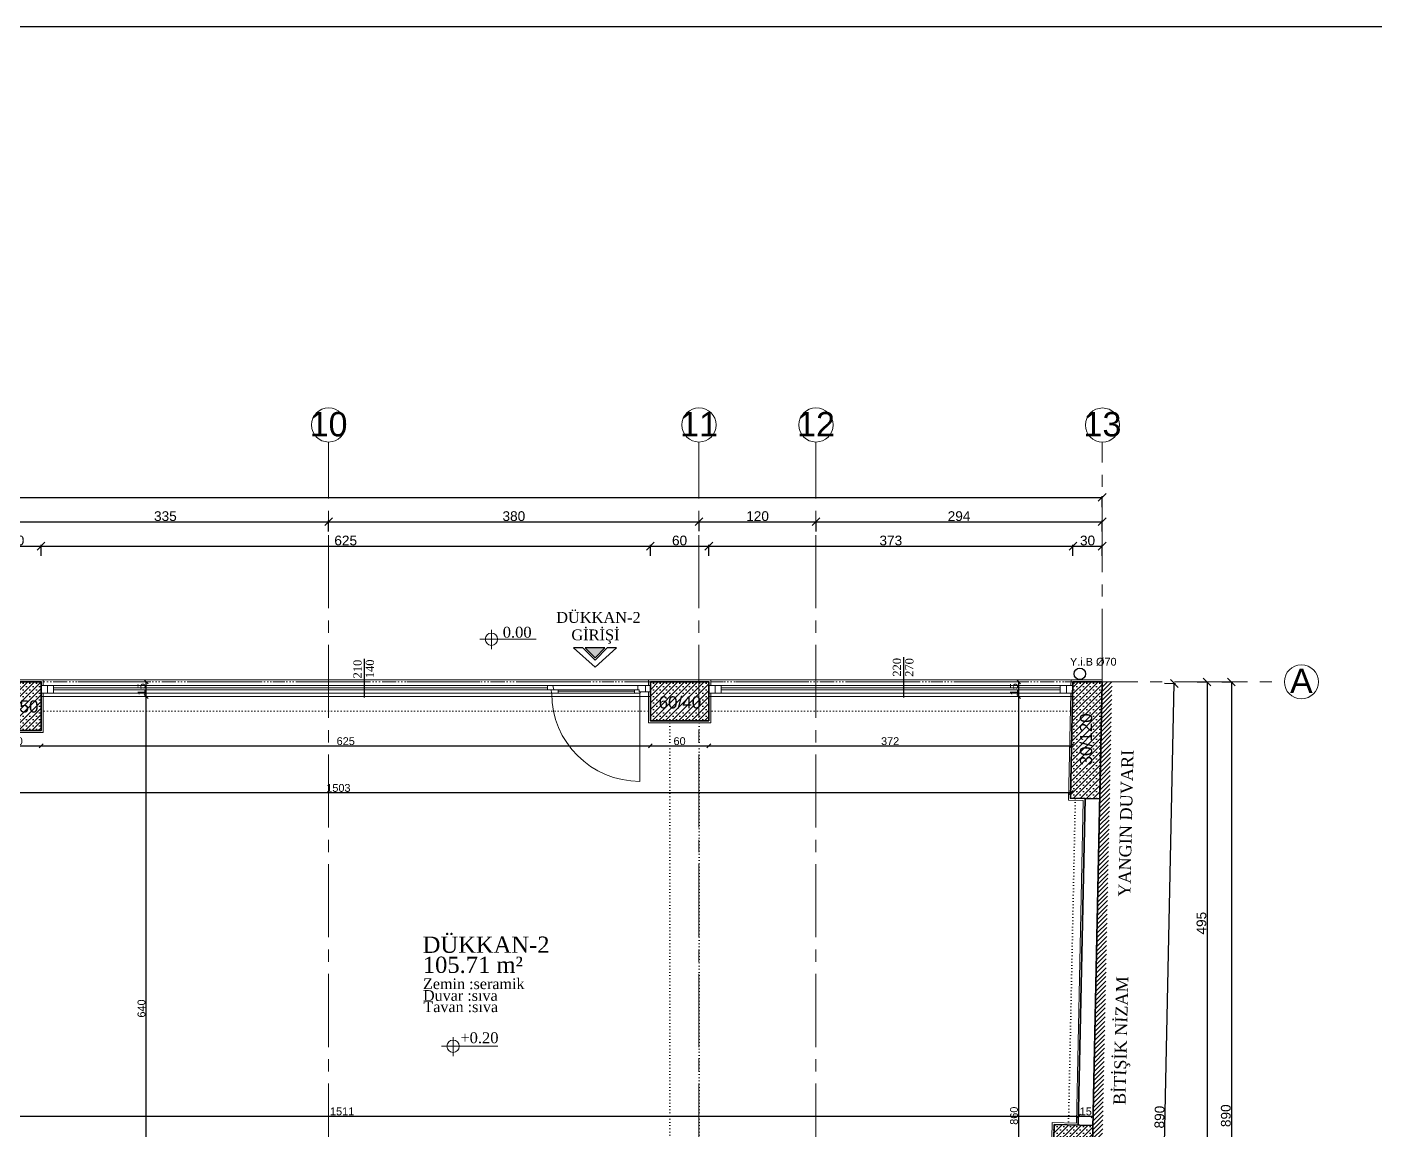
# Model space of a CAD drawing. Header units: centimetres. Extents: x 14449 to 53524, y -19051 to -10746.
# Drawn here: x 27632 to 29015, y -11878 to -10746 of the extents above; entities that cross this region are included whole.
import ezdxf

# ---------------------------------------------------------------- set-up
doc = ezdxf.new("R2010")
doc.units = ezdxf.units.CM
doc.linetypes.add('CENTER2', pattern=[112.5, 75, -12.5, 12.5, -12.5])
doc.linetypes.add('DOT2', pattern=[3.175, 0, -3.175])
doc.layers.add('Kapi_Pencere', color=7, linetype='Continuous')
doc.layers.add('MGOR1', color=3, linetype='Continuous')
for name, color, linetype, lineweight in [('P-AKS', 255, 'Continuous', 5), ('P-KİRİŞ', 130, 'DOT2', 5), ('P-KOLON', 255, 'Continuous', 35), ('P-TARAMA', 252, 'Continuous', 5), ('P-ÖLÇÜ DIŞ', 245, 'Continuous', 9), ('P-ÖLÇÜ İÇ', 243, 'Continuous', 0), ('rtm-cam', 141, 'Continuous', 9), ('rtm-duv tugla', 22, 'Continuous', 35), ('rtm-merdiven yazı', 7, 'Continuous', 20), ('rtm-mhl-yazı-malzeme', 7, 'Continuous', 13), ('rtm-pen-ahsap', 35, 'Continuous', 13), ('rtm-sıva', 252, 'Continuous', 15), ('YG KULLANMA SOĞUK SUYU', 140, 'Continuous', 30), ('YG SOĞUK SU ÇAP', 140, 'Continuous', 25)]:
    doc.layers.add(name, color=color, linetype=linetype, lineweight=lineweight)
doc.styles.add('arial_1_18', font='arial.ttf', dxfattribs={"height": 0.2})
doc.styles.get("Standard").update_dxf_attribs({"font": 'arial.ttf'})
doc.styles.add('ölçü', font='times.ttf', dxfattribs={"height": 10})
doc.dimstyles.new('DIŞ ÖLÇÜ', dxfattribs={"dimtxt": 10, "dimasz": 8, "dimexe": 1.25, "dimexo": 0.625, "dimtad": 1, "dimdec": 0, "dimtxsty": 'Standard', "dimblk": 'OBLIQUE', "dimcen": 2.5, "dimse1": 1, "dimse2": 1, "dimclrd": 256, "dimclrt": 256, "dimadec": 0, "dimazin": 0, "dimtfac": 1, "dimtdec": 0, "dimtmove": 0, "dimatfit": 3, "dimldrblk": 'OBLIQUE', "dimfxl": 1, "dimarcsym": 0})
doc.dimstyles.new('İÇ ÖLÇÜ', dxfattribs={"dimtxt": 8, "dimasz": 4, "dimexe": 1.25, "dimexo": 0.625, "dimtad": 1, "dimdec": 0, "dimtxsty": 'Standard', "dimblk": 'OBLIQUE', "dimcen": 2.5, "dimse1": 1, "dimse2": 1, "dimclrd": 256, "dimclrt": 256, "dimadec": 0, "dimazin": 0, "dimtfac": 1, "dimtdec": 0, "dimtmove": 1, "dimatfit": 3, "dimldrblk": 'OBLIQUE', "dimfxl": 1, "dimarcsym": 0})

# ---------------------------------------------------------------- blocks, each defined once
blk = doc.blocks.new('IKUTGK')
at = {"layer": 'P-KİRİŞ'}
for points in [[(36713.4, -7196.1), (37338.4, -7196.1)], [(37398.4, -7196.1), (37771.9, -7196.1)], [(36713.4, -7226.1), (37338.4, -7226.1)], [(37398.4, -7226.1), (37771.3, -7226.1)], [(37358.4, -7661.1), (37358.4, -7236.1)], [(37388.4, -7661.1), (37388.4, -7236.1)], [(37767.4, -7650.6), (37774.4, -7315.6)], [(37792.4, -7651.1), (37799.4, -7316.1)]]:
    blk.add_lwpolyline(points, dxfattribs=at)
blk = doc.blocks.new('YTHTHTY')
at = {"layer": 'P-TARAMA', "lineweight": -3}
h = blk.add_hatch(dxfattribs=at)
h.set_pattern_fill('SACNCR', color=256, scale=2, style=0)
h.paths.add_polyline_path([(32561.7, -8996.9), (32511.7, -8996.9), (32511.7, -9046.9), (32561.7, -9046.9)])
h = blk.add_hatch(dxfattribs=at)
h.set_pattern_fill('SACNCR', color=256, scale=2, style=0)
h.paths.add_polyline_path([(33186.7, -8996.9), (33186.7, -9036.9), (33246.7, -9036.9), (33246.7, -8996.9)])
h = blk.add_hatch(dxfattribs=at)
h.set_pattern_fill('SACNCR', color=256, scale=2, style=0)
h.paths.add_polyline_path([(33650.2, -8996.9), (33620.2, -8996.9), (33617.7, -9116.3), (33647.7, -9116.9)])
h = blk.add_hatch(dxfattribs=at)
h.set_pattern_fill('SACNCR', color=256, scale=2, style=0)
h.paths.add_polyline_path([(33599.5, -9511.1), (33639.5, -9511.9), (33640.7, -9452), (33600.8, -9451.1)])
at = {"layer": 'P-KOLON', "linetype": 'Continuous'}
for points in [[(32511.7, -8996.9), (32561.7, -8996.9), (32561.7, -9046.9), (32511.7, -9046.9)], [(33186.7, -8996.9), (33246.7, -8996.9), (33246.7, -9036.9), (33186.7, -9036.9)]]:
    blk.add_lwpolyline(points, close=True, dxfattribs=at)
for points in [[(33620.2, -8996.9), (33650.2, -8996.9), (33647.7, -9116.9), (33617.7, -9116.3), (33620.2, -8996.9)], [(33600.8, -9451.1), (33640.7, -9452), (33639.5, -9511.9), (33599.5, -9511.1), (33600.8, -9451.1)]]:
    blk.add_lwpolyline(points, dxfattribs=at)
at = {"layer": 'P-KOLON', "linetype": 'Continuous', "style": 'arial_1_18'}
for s, p in [('50/50', (32515.3, -9028.4)), ('60/40', (33195.2, -9024.2))]:
    blk.add_text(s, height=12.5, dxfattribs=at).set_placement(p)
blk.add_text('30/120', height=12.5, rotation=90, dxfattribs=at).set_placement((33639.9, -9082.6))
blk = doc.blocks.new('YTUJ7U')
at = {"layer": 'P-AKS', "linetype": 'CENTER2'}
blk.add_line((29135.6, -8800.5), (29135.6, -8554.6), dxfattribs=at)
for points in [[(28342.1, -9962.6), (28342.1, -8554.5)], [(28722.1, -9962.6), (28722.1, -8554.5)], [(28842.1, -9962.6), (28842.1, -8554.5)], [(25834.9, -8800.5), (29322.6, -8800.5)]]:
    blk.add_lwpolyline(points, dxfattribs=at)
at = {"layer": 'P-AKS', "linetype": 'Continuous'}
for centre in [(28342.1, -8537), (28722.1, -8537), (28842.1, -8537), (29136, -8537.1), (29340.1, -8800.5)]:
    blk.add_circle(centre, 17.5, dxfattribs=at)
at = {"layer": 'P-AKS', "linetype": 'Continuous', "style": 'arial_1_18'}
for s, p in [('10', (28322.7, -8548.7)), ('11', (28702.7, -8548.7)), ('12', (28822.7, -8548.7)), ('13', (29116.6, -8548.7)), ('A', (29328.4, -8812.1))]:
    blk.add_text(s, height=25, dxfattribs=at).set_placement(p)
blk = doc.blocks.new('_Oblique')
at = {"color": 0, "linetype": 'ByBlock', "lineweight": -2}
blk.add_line((-0.5, -0.5), (0.5, 0.5), dxfattribs=at)
blk = doc.blocks.new('*D3996')
at = {"layer": 'Defpoints', "color": 0, "transparency": 16777216}
for p in [(27646.1, -11278.8), (27596.1, -11292.3), (27646.1, -11291.1)]:
    blk.add_point(p, dxfattribs=at)
at = {"layer": 'P-ÖLÇÜ DIŞ', "color": 0, "lineweight": -2, "transparency": 16777216}
for p, q in [((27596.1, -11288.8), (27596.1, -11277.5)), ((27646.1, -11288.8), (27646.1, -11277.5))]:
    blk.add_line(p, q, dxfattribs=at)
at = {"layer": 'P-ÖLÇÜ DIŞ', "lineweight": -2, "transparency": 16777216}
blk.add_line((27596.1, -11278.8), (27646.1, -11278.8), dxfattribs=at)
at = {"layer": 'P-ÖLÇÜ DIŞ', "lineweight": -2, "transparency": 16777216, "xscale": 8, "yscale": 8, "zscale": 8, "rotation": 180}
blk.add_blockref('_Oblique', (27596.1, -11278.8), dxfattribs=at)
at = {"layer": 'P-ÖLÇÜ DIŞ', "lineweight": -2, "transparency": 16777216, "xscale": 8, "yscale": 8, "zscale": 8}
blk.add_blockref('_Oblique', (27646.1, -11278.8), dxfattribs=at)
at = {"layer": 'P-ÖLÇÜ DIŞ', "transparency": 16777216, "insert": (27621.1, -11273.1), "char_height": 10, "attachment_point": 5}
blk.add_mtext('50', dxfattribs=at)
blk = doc.blocks.new('*D3997')
at = {"layer": 'Defpoints', "color": 0, "transparency": 16777216}
for p in [(28271.1, -11278.8), (27646.1, -11291.1), (28271.1, -11295.4)]:
    blk.add_point(p, dxfattribs=at)
at = {"layer": 'P-ÖLÇÜ DIŞ', "color": 0, "lineweight": -2, "transparency": 16777216}
for p, q in [((27646.1, -11288.8), (27646.1, -11277.5)), ((28271.1, -11288.8), (28271.1, -11277.5))]:
    blk.add_line(p, q, dxfattribs=at)
at = {"layer": 'P-ÖLÇÜ DIŞ', "lineweight": -2, "transparency": 16777216}
blk.add_line((27646.1, -11278.8), (28271.1, -11278.8), dxfattribs=at)
at = {"layer": 'P-ÖLÇÜ DIŞ', "lineweight": -2, "transparency": 16777216, "xscale": 8, "yscale": 8, "zscale": 8, "rotation": 180}
blk.add_blockref('_Oblique', (27646.1, -11278.8), dxfattribs=at)
at = {"layer": 'P-ÖLÇÜ DIŞ', "lineweight": -2, "transparency": 16777216, "xscale": 8, "yscale": 8, "zscale": 8}
blk.add_blockref('_Oblique', (28271.1, -11278.8), dxfattribs=at)
at = {"layer": 'P-ÖLÇÜ DIŞ', "transparency": 16777216, "insert": (27958.6, -11273.1), "char_height": 10, "attachment_point": 5}
blk.add_mtext('625', dxfattribs=at)
blk = doc.blocks.new('*D3998')
at = {"layer": 'Defpoints', "color": 0, "transparency": 16777216}
for p in [(28331.1, -11278.8), (28271.1, -11295.4), (28331.1, -11291.1)]:
    blk.add_point(p, dxfattribs=at)
at = {"layer": 'P-ÖLÇÜ DIŞ', "color": 0, "lineweight": -2, "transparency": 16777216}
for p, q in [((28271.1, -11288.8), (28271.1, -11277.5)), ((28331.1, -11288.8), (28331.1, -11277.5))]:
    blk.add_line(p, q, dxfattribs=at)
at = {"layer": 'P-ÖLÇÜ DIŞ', "lineweight": -2, "transparency": 16777216}
blk.add_line((28271.1, -11278.8), (28331.1, -11278.8), dxfattribs=at)
at = {"layer": 'P-ÖLÇÜ DIŞ', "lineweight": -2, "transparency": 16777216, "xscale": 8, "yscale": 8, "zscale": 8, "rotation": 180}
blk.add_blockref('_Oblique', (28271.1, -11278.8), dxfattribs=at)
at = {"layer": 'P-ÖLÇÜ DIŞ', "lineweight": -2, "transparency": 16777216, "xscale": 8, "yscale": 8, "zscale": 8}
blk.add_blockref('_Oblique', (28331.1, -11278.8), dxfattribs=at)
at = {"layer": 'P-ÖLÇÜ DIŞ', "transparency": 16777216, "insert": (28301.1, -11273.1), "char_height": 10, "attachment_point": 5}
blk.add_mtext('60', dxfattribs=at)
blk = doc.blocks.new('*D3999')
at = {"layer": 'Defpoints', "color": 0, "transparency": 16777216}
for p in [(28704.6, -11278.8), (28331.1, -11291.1), (28704.6, -11298.9)]:
    blk.add_point(p, dxfattribs=at)
at = {"layer": 'P-ÖLÇÜ DIŞ', "color": 0, "lineweight": -2, "transparency": 16777216}
for p, q in [((28331.1, -11288.8), (28331.1, -11277.5)), ((28704.6, -11288.8), (28704.6, -11277.5))]:
    blk.add_line(p, q, dxfattribs=at)
at = {"layer": 'P-ÖLÇÜ DIŞ', "lineweight": -2, "transparency": 16777216}
blk.add_line((28331.1, -11278.8), (28704.6, -11278.8), dxfattribs=at)
at = {"layer": 'P-ÖLÇÜ DIŞ', "lineweight": -2, "transparency": 16777216, "xscale": 8, "yscale": 8, "zscale": 8, "rotation": 180}
blk.add_blockref('_Oblique', (28331.1, -11278.8), dxfattribs=at)
at = {"layer": 'P-ÖLÇÜ DIŞ', "lineweight": -2, "transparency": 16777216, "xscale": 8, "yscale": 8, "zscale": 8}
blk.add_blockref('_Oblique', (28704.6, -11278.8), dxfattribs=at)
at = {"layer": 'P-ÖLÇÜ DIŞ', "transparency": 16777216, "insert": (28517.8, -11273.1), "char_height": 10, "attachment_point": 5}
blk.add_mtext('373', dxfattribs=at)
blk = doc.blocks.new('*D4030')
at = {"layer": 'Defpoints', "color": 0, "transparency": 16777216}
for p in [(28734.6, -11278.8), (28734.6, -11295.1), (28704.6, -11298.9)]:
    blk.add_point(p, dxfattribs=at)
at = {"layer": 'P-ÖLÇÜ DIŞ', "color": 0, "lineweight": -2, "transparency": 16777216}
for p, q in [((28704.6, -11288.8), (28704.6, -11277.5)), ((28734.6, -11288.8), (28734.6, -11277.5))]:
    blk.add_line(p, q, dxfattribs=at)
at = {"layer": 'P-ÖLÇÜ DIŞ', "lineweight": -2, "transparency": 16777216}
blk.add_line((28704.6, -11278.8), (28734.6, -11278.8), dxfattribs=at)
at = {"layer": 'P-ÖLÇÜ DIŞ', "lineweight": -2, "transparency": 16777216, "xscale": 8, "yscale": 8, "zscale": 8, "rotation": 180}
blk.add_blockref('_Oblique', (28704.6, -11278.8), dxfattribs=at)
at = {"layer": 'P-ÖLÇÜ DIŞ', "lineweight": -2, "transparency": 16777216, "xscale": 8, "yscale": 8, "zscale": 8}
blk.add_blockref('_Oblique', (28734.6, -11278.8), dxfattribs=at)
at = {"layer": 'P-ÖLÇÜ DIŞ', "transparency": 16777216, "insert": (28719.6, -11273.1), "char_height": 10, "attachment_point": 5}
blk.add_mtext('30', dxfattribs=at)
blk = doc.blocks.new('*D4001')
at = {"layer": 'Defpoints', "color": 0, "transparency": 16777216}
for p in [(28734.6, -11228.8), (25648.1, -11241), (28734.6, -11241)]:
    blk.add_point(p, dxfattribs=at)
at = {"layer": 'P-ÖLÇÜ DIŞ', "color": 0, "lineweight": -2, "transparency": 16777216}
for p, q in [((25648.1, -11238.8), (25648.1, -11227.5)), ((28734.6, -11238.8), (28734.6, -11227.5))]:
    blk.add_line(p, q, dxfattribs=at)
at = {"layer": 'P-ÖLÇÜ DIŞ', "lineweight": -2, "transparency": 16777216}
blk.add_line((25648.1, -11228.8), (28734.6, -11228.8), dxfattribs=at)
at = {"layer": 'P-ÖLÇÜ DIŞ', "lineweight": -2, "transparency": 16777216, "xscale": 8, "yscale": 8, "zscale": 8, "rotation": 180}
blk.add_blockref('_Oblique', (25648.1, -11228.8), dxfattribs=at)
at = {"layer": 'P-ÖLÇÜ DIŞ', "lineweight": -2, "transparency": 16777216, "xscale": 8, "yscale": 8, "zscale": 8}
blk.add_blockref('_Oblique', (28734.6, -11228.8), dxfattribs=at)
at = {"layer": 'P-ÖLÇÜ DIŞ', "transparency": 16777216, "insert": (27191.4, -11223.1), "char_height": 10, "attachment_point": 5}
blk.add_mtext('3086', dxfattribs=at)
blk = doc.blocks.new('*D4038')
at = {"layer": 'Defpoints', "color": 0, "transparency": 16777216}
for p in [(27941.1, -11253.8), (27606.1, -11263.9), (27941.1, -11265.1)]:
    blk.add_point(p, dxfattribs=at)
at = {"layer": 'P-ÖLÇÜ DIŞ', "color": 0, "lineweight": -2, "transparency": 16777216}
for p, q in [((27606.1, -11263.3), (27606.1, -11252.5)), ((27941.1, -11263.8), (27941.1, -11252.5))]:
    blk.add_line(p, q, dxfattribs=at)
at = {"layer": 'P-ÖLÇÜ DIŞ', "lineweight": -2, "transparency": 16777216}
blk.add_line((27606.1, -11253.8), (27941.1, -11253.8), dxfattribs=at)
at = {"layer": 'P-ÖLÇÜ DIŞ', "lineweight": -2, "transparency": 16777216, "xscale": 8, "yscale": 8, "zscale": 8, "rotation": 180}
blk.add_blockref('_Oblique', (27606.1, -11253.8), dxfattribs=at)
at = {"layer": 'P-ÖLÇÜ DIŞ', "lineweight": -2, "transparency": 16777216, "xscale": 8, "yscale": 8, "zscale": 8}
blk.add_blockref('_Oblique', (27941.1, -11253.8), dxfattribs=at)
at = {"layer": 'P-ÖLÇÜ DIŞ', "transparency": 16777216, "insert": (27773.6, -11248.1), "char_height": 10, "attachment_point": 5}
blk.add_mtext('335', dxfattribs=at)
blk = doc.blocks.new('*D4039')
at = {"layer": 'Defpoints', "color": 0, "transparency": 16777216}
for p in [(28321.1, -11253.8), (27941.1, -11265.1), (28321.1, -11263.9)]:
    blk.add_point(p, dxfattribs=at)
at = {"layer": 'P-ÖLÇÜ DIŞ', "color": 0, "lineweight": -2, "transparency": 16777216}
for p, q in [((27941.1, -11263.8), (27941.1, -11252.5)), ((28321.1, -11263.3), (28321.1, -11252.5))]:
    blk.add_line(p, q, dxfattribs=at)
at = {"layer": 'P-ÖLÇÜ DIŞ', "lineweight": -2, "transparency": 16777216}
blk.add_line((27941.1, -11253.8), (28321.1, -11253.8), dxfattribs=at)
at = {"layer": 'P-ÖLÇÜ DIŞ', "lineweight": -2, "transparency": 16777216, "xscale": 8, "yscale": 8, "zscale": 8, "rotation": 180}
blk.add_blockref('_Oblique', (27941.1, -11253.8), dxfattribs=at)
at = {"layer": 'P-ÖLÇÜ DIŞ', "lineweight": -2, "transparency": 16777216, "xscale": 8, "yscale": 8, "zscale": 8}
blk.add_blockref('_Oblique', (28321.1, -11253.8), dxfattribs=at)
at = {"layer": 'P-ÖLÇÜ DIŞ', "transparency": 16777216, "insert": (28131.1, -11248.1), "char_height": 10, "attachment_point": 5}
blk.add_mtext('380', dxfattribs=at)
blk = doc.blocks.new('*D4040')
at = {"layer": 'Defpoints', "color": 0, "transparency": 16777216}
for p in [(28441.1, -11253.8), (28321.1, -11263.9), (28441.1, -11266.7)]:
    blk.add_point(p, dxfattribs=at)
at = {"layer": 'P-ÖLÇÜ DIŞ', "color": 0, "lineweight": -2, "transparency": 16777216}
for p, q in [((28321.1, -11263.3), (28321.1, -11252.5)), ((28441.1, -11263.8), (28441.1, -11252.5))]:
    blk.add_line(p, q, dxfattribs=at)
at = {"layer": 'P-ÖLÇÜ DIŞ', "lineweight": -2, "transparency": 16777216}
blk.add_line((28321.1, -11253.8), (28441.1, -11253.8), dxfattribs=at)
at = {"layer": 'P-ÖLÇÜ DIŞ', "lineweight": -2, "transparency": 16777216, "xscale": 8, "yscale": 8, "zscale": 8, "rotation": 180}
blk.add_blockref('_Oblique', (28321.1, -11253.8), dxfattribs=at)
at = {"layer": 'P-ÖLÇÜ DIŞ', "lineweight": -2, "transparency": 16777216, "xscale": 8, "yscale": 8, "zscale": 8}
blk.add_blockref('_Oblique', (28441.1, -11253.8), dxfattribs=at)
at = {"layer": 'P-ÖLÇÜ DIŞ', "transparency": 16777216, "insert": (28381.1, -11248.1), "char_height": 10, "attachment_point": 5}
blk.add_mtext('120', dxfattribs=at)
blk = doc.blocks.new('*D4041')
at = {"layer": 'Defpoints', "color": 0, "transparency": 16777216}
for p in [(28734.6, -11253.8), (28441.1, -11266.7), (28734.6, -11269)]:
    blk.add_point(p, dxfattribs=at)
at = {"layer": 'P-ÖLÇÜ DIŞ', "color": 0, "lineweight": -2, "transparency": 16777216}
for p, q in [((28441.1, -11263.8), (28441.1, -11252.5)), ((28734.6, -11263.8), (28734.6, -11252.5))]:
    blk.add_line(p, q, dxfattribs=at)
at = {"layer": 'P-ÖLÇÜ DIŞ', "lineweight": -2, "transparency": 16777216}
blk.add_line((28441.1, -11253.8), (28734.6, -11253.8), dxfattribs=at)
at = {"layer": 'P-ÖLÇÜ DIŞ', "lineweight": -2, "transparency": 16777216, "xscale": 8, "yscale": 8, "zscale": 8, "rotation": 180}
blk.add_blockref('_Oblique', (28441.1, -11253.8), dxfattribs=at)
at = {"layer": 'P-ÖLÇÜ DIŞ', "lineweight": -2, "transparency": 16777216, "xscale": 8, "yscale": 8, "zscale": 8}
blk.add_blockref('_Oblique', (28734.6, -11253.8), dxfattribs=at)
at = {"layer": 'P-ÖLÇÜ DIŞ', "transparency": 16777216, "insert": (28587.8, -11248.1), "char_height": 10, "attachment_point": 5}
blk.add_mtext('294', dxfattribs=at)
blk = doc.blocks.new('*D4022')
at = {"layer": 'Defpoints', "color": 0, "transparency": 16777216}
for p in [(28828.3, -11418.1), (28828.3, -11913.1), (28842.2, -11913.1)]:
    blk.add_point(p, dxfattribs=at)
at = {"layer": 'P-ÖLÇÜ DIŞ', "color": 0, "lineweight": -2, "transparency": 16777216}
for p, q in [((28832.2, -11418.1), (28843.5, -11418.1)), ((28832.2, -11913.1), (28843.5, -11913.1))]:
    blk.add_line(p, q, dxfattribs=at)
at = {"layer": 'P-ÖLÇÜ DIŞ', "lineweight": -2, "transparency": 16777216}
blk.add_line((28842.2, -11418.1), (28842.2, -11913.1), dxfattribs=at)
at = {"layer": 'P-ÖLÇÜ DIŞ', "lineweight": -2, "transparency": 16777216, "xscale": 8, "yscale": 8, "zscale": 8}
for p, rotation in [((28842.2, -11418.1), 90), ((28842.2, -11913.1), 270)]:
    blk.add_blockref('_Oblique', p, dxfattribs=dict(at, rotation=rotation))
at = {"layer": 'P-ÖLÇÜ DIŞ', "transparency": 16777216, "insert": (28836.5, -11665.6), "char_height": 10, "attachment_point": 5, "rotation": 90}
blk.add_mtext('495', dxfattribs=at)
blk = doc.blocks.new('*D4024')
at = {"layer": 'Defpoints', "color": 0, "transparency": 16777216}
for p in [(28853.3, -11418.1), (28853.3, -12308.1), (28867.2, -12308.1)]:
    blk.add_point(p, dxfattribs=at)
at = {"layer": 'P-ÖLÇÜ DIŞ', "color": 0, "lineweight": -2, "transparency": 16777216}
for p, q in [((28857.2, -11418.1), (28868.5, -11418.1)), ((28857.2, -12308.1), (28868.5, -12308.1))]:
    blk.add_line(p, q, dxfattribs=at)
at = {"layer": 'P-ÖLÇÜ DIŞ', "lineweight": -2, "transparency": 16777216}
blk.add_line((28867.2, -11418.1), (28867.2, -12308.1), dxfattribs=at)
at = {"layer": 'P-ÖLÇÜ DIŞ', "lineweight": -2, "transparency": 16777216, "xscale": 8, "yscale": 8, "zscale": 8}
for p, rotation in [((28867.2, -11418.1), 90), ((28867.2, -12308.1), 270)]:
    blk.add_blockref('_Oblique', p, dxfattribs=dict(at, rotation=rotation))
at = {"layer": 'P-ÖLÇÜ DIŞ', "transparency": 16777216, "insert": (28861.5, -11863.1), "char_height": 10, "attachment_point": 5, "rotation": 90}
blk.add_mtext('890', dxfattribs=at)
blk = doc.blocks.new('*D4029')
at = {"layer": 'Defpoints', "color": 0, "transparency": 16777216}
for p in [(28790.5, -11419.2), (28808.5, -11419.6), (28772, -12309.2)]:
    blk.add_point(p, dxfattribs=at)
at = {"layer": 'P-ÖLÇÜ DIŞ', "lineweight": -2, "transparency": 16777216}
blk.add_line((28790, -12309.6), (28808.5, -11419.6), dxfattribs=at)
at = {"layer": 'P-ÖLÇÜ DIŞ', "color": 0, "lineweight": -2, "transparency": 16777216}
for p, q in [((28798.5, -11419.4), (28809.7, -11419.6)), ((28780, -12309.4), (28791.2, -12309.6))]:
    blk.add_line(p, q, dxfattribs=at)
at = {"layer": 'P-ÖLÇÜ DIŞ', "lineweight": -2, "transparency": 16777216, "xscale": 8, "yscale": 8, "zscale": 8}
for p, rotation in [((28808.5, -11419.6), 88.80833835911206), ((28790, -12309.6), 268.8083383591121)]:
    blk.add_blockref('_Oblique', p, dxfattribs=dict(at, rotation=rotation))
at = {"layer": 'P-ÖLÇÜ DIŞ', "transparency": 16777216, "insert": (28793.5, -11864.5), "char_height": 10, "attachment_point": 5, "rotation": 88.8083}
blk.add_mtext('890', dxfattribs=at)
blk = doc.blocks.new('*D4324')
at = {"layer": 'Defpoints', "color": 0, "lineweight": 30, "transparency": 16777216}
for p in [(27596.1, -11484.4), (27646.1, -11483.6), (27646.1, -11483.6)]:
    blk.add_point(p, dxfattribs=at)
at = {"layer": 'P-ÖLÇÜ İÇ', "lineweight": -2, "transparency": 16777216}
blk.add_line((27596.1, -11483.6), (27646.1, -11483.6), dxfattribs=at)
at = {"layer": 'P-ÖLÇÜ İÇ', "lineweight": -2, "transparency": 16777216, "xscale": 4, "yscale": 4, "zscale": 4, "rotation": 180}
blk.add_blockref('_Oblique', (27596.1, -11483.6), dxfattribs=at)
at = {"layer": 'P-ÖLÇÜ İÇ', "lineweight": -2, "transparency": 16777216, "xscale": 4, "yscale": 4, "zscale": 4}
blk.add_blockref('_Oblique', (27646.1, -11483.6), dxfattribs=at)
at = {"layer": 'P-ÖLÇÜ İÇ', "transparency": 16777216, "insert": (27621.1, -11478.9), "char_height": 8, "attachment_point": 5}
blk.add_mtext('50', dxfattribs=at)
blk = doc.blocks.new('*D4325')
at = {"layer": 'Defpoints', "color": 0, "lineweight": 30, "transparency": 16777216}
for p in [(27646.1, -11483.6), (28271.1, -11483.6), (28271.1, -11484.5)]:
    blk.add_point(p, dxfattribs=at)
at = {"layer": 'P-ÖLÇÜ İÇ', "lineweight": -2, "transparency": 16777216}
blk.add_line((27646.1, -11483.6), (28271.1, -11483.6), dxfattribs=at)
at = {"layer": 'P-ÖLÇÜ İÇ', "lineweight": -2, "transparency": 16777216, "xscale": 4, "yscale": 4, "zscale": 4, "rotation": 180}
blk.add_blockref('_Oblique', (27646.1, -11483.6), dxfattribs=at)
at = {"layer": 'P-ÖLÇÜ İÇ', "lineweight": -2, "transparency": 16777216, "xscale": 4, "yscale": 4, "zscale": 4}
blk.add_blockref('_Oblique', (28271.1, -11483.6), dxfattribs=at)
at = {"layer": 'P-ÖLÇÜ İÇ', "transparency": 16777216, "insert": (27958.6, -11478.9), "char_height": 8, "attachment_point": 5}
blk.add_mtext('625', dxfattribs=at)
blk = doc.blocks.new('*D4326')
at = {"layer": 'Defpoints', "color": 0, "lineweight": 30, "transparency": 16777216}
for p in [(28271.1, -11484.5), (28331.1, -11483.6), (28331.1, -11484.2)]:
    blk.add_point(p, dxfattribs=at)
at = {"layer": 'P-ÖLÇÜ İÇ', "lineweight": -2, "transparency": 16777216}
blk.add_line((28271.1, -11483.6), (28331.1, -11483.6), dxfattribs=at)
at = {"layer": 'P-ÖLÇÜ İÇ', "lineweight": -2, "transparency": 16777216, "xscale": 4, "yscale": 4, "zscale": 4, "rotation": 180}
blk.add_blockref('_Oblique', (28271.1, -11483.6), dxfattribs=at)
at = {"layer": 'P-ÖLÇÜ İÇ', "lineweight": -2, "transparency": 16777216, "xscale": 4, "yscale": 4, "zscale": 4}
blk.add_blockref('_Oblique', (28331.1, -11483.6), dxfattribs=at)
at = {"layer": 'P-ÖLÇÜ İÇ', "transparency": 16777216, "insert": (28301.1, -11478.9), "char_height": 8, "attachment_point": 5}
blk.add_mtext('60', dxfattribs=at)
blk = doc.blocks.new('*D4327')
at = {"layer": 'Defpoints', "color": 0, "lineweight": 30, "transparency": 16777216}
for p in [(28331.1, -11484.2), (28703.2, -11482.8), (28703.2, -11483.6)]:
    blk.add_point(p, dxfattribs=at)
at = {"layer": 'P-ÖLÇÜ İÇ', "lineweight": -2, "transparency": 16777216}
blk.add_line((28331.1, -11483.6), (28703.2, -11483.6), dxfattribs=at)
at = {"layer": 'P-ÖLÇÜ İÇ', "lineweight": -2, "transparency": 16777216, "xscale": 4, "yscale": 4, "zscale": 4, "rotation": 180}
blk.add_blockref('_Oblique', (28331.1, -11483.6), dxfattribs=at)
at = {"layer": 'P-ÖLÇÜ İÇ', "lineweight": -2, "transparency": 16777216, "xscale": 4, "yscale": 4, "zscale": 4}
blk.add_blockref('_Oblique', (28703.2, -11483.6), dxfattribs=at)
at = {"layer": 'P-ÖLÇÜ İÇ', "transparency": 16777216, "insert": (28517.1, -11478.9), "char_height": 8, "attachment_point": 5}
blk.add_mtext('372', dxfattribs=at)
blk = doc.blocks.new('*D4331')
at = {"layer": 'Defpoints', "color": 0, "lineweight": 30, "transparency": 16777216}
for p in [(28702.7, -11508.3), (27199.6, -11531.6), (28702.7, -11531.6)]:
    blk.add_point(p, dxfattribs=at)
at = {"layer": 'P-ÖLÇÜ İÇ', "lineweight": -2, "transparency": 16777216}
blk.add_line((27199.6, -11531.6), (28702.7, -11531.6), dxfattribs=at)
at = {"layer": 'P-ÖLÇÜ İÇ', "lineweight": -2, "transparency": 16777216, "xscale": 4, "yscale": 4, "zscale": 4, "rotation": 180}
blk.add_blockref('_Oblique', (27199.6, -11531.6), dxfattribs=at)
at = {"layer": 'P-ÖLÇÜ İÇ', "lineweight": -2, "transparency": 16777216, "xscale": 4, "yscale": 4, "zscale": 4}
blk.add_blockref('_Oblique', (28702.7, -11531.6), dxfattribs=at)
at = {"layer": 'P-ÖLÇÜ İÇ', "transparency": 16777216, "insert": (27951.1, -11526.9), "char_height": 8, "attachment_point": 5}
blk.add_mtext('1503', dxfattribs=at)
blk = doc.blocks.new('*D4336')
at = {"layer": 'Defpoints', "color": 0, "lineweight": 30, "transparency": 16777216}
for p in [(27199.6, -11863.4), (28710.3, -11862.6), (28710.3, -11863.4)]:
    blk.add_point(p, dxfattribs=at)
at = {"layer": 'P-ÖLÇÜ İÇ', "lineweight": -2, "transparency": 16777216}
blk.add_line((27199.6, -11863.4), (28710.3, -11863.4), dxfattribs=at)
at = {"layer": 'P-ÖLÇÜ İÇ', "lineweight": -2, "transparency": 16777216, "xscale": 4, "yscale": 4, "zscale": 4, "rotation": 180}
blk.add_blockref('_Oblique', (27199.6, -11863.4), dxfattribs=at)
at = {"layer": 'P-ÖLÇÜ İÇ', "lineweight": -2, "transparency": 16777216, "xscale": 4, "yscale": 4, "zscale": 4}
blk.add_blockref('_Oblique', (28710.3, -11863.4), dxfattribs=at)
at = {"layer": 'P-ÖLÇÜ İÇ', "transparency": 16777216, "insert": (27954.9, -11858.7), "char_height": 8, "attachment_point": 5}
blk.add_mtext('1511', dxfattribs=at)
blk = doc.blocks.new('*D4337')
at = {"layer": 'Defpoints', "color": 0, "lineweight": 30, "transparency": 16777216}
for p in [(28710.3, -11862.6), (28725.3, -11863.3), (28725.3, -11863.4)]:
    blk.add_point(p, dxfattribs=at)
at = {"layer": 'P-ÖLÇÜ İÇ', "lineweight": -2, "transparency": 16777216}
blk.add_line((28710.3, -11863.4), (28725.3, -11863.4), dxfattribs=at)
at = {"layer": 'P-ÖLÇÜ İÇ', "lineweight": -2, "transparency": 16777216, "xscale": 4, "yscale": 4, "zscale": 4, "rotation": 180}
blk.add_blockref('_Oblique', (28710.3, -11863.4), dxfattribs=at)
at = {"layer": 'P-ÖLÇÜ İÇ', "lineweight": -2, "transparency": 16777216, "xscale": 4, "yscale": 4, "zscale": 4}
blk.add_blockref('_Oblique', (28725.3, -11863.4), dxfattribs=at)
at = {"layer": 'P-ÖLÇÜ İÇ', "transparency": 16777216, "insert": (28717.8, -11858.7), "char_height": 8, "attachment_point": 5}
blk.add_mtext('15', dxfattribs=at)
blk = doc.blocks.new('*D4346')
at = {"layer": 'Defpoints', "color": 0, "lineweight": 30, "transparency": 16777216}
for p in [(27753.8, -11433.1), (27753.8, -11433.1), (27754.1, -12073.1)]:
    blk.add_point(p, dxfattribs=at)
at = {"layer": 'P-ÖLÇÜ İÇ', "lineweight": -2, "transparency": 16777216}
blk.add_line((27753.8, -12073.1), (27753.8, -11433.1), dxfattribs=at)
at = {"layer": 'P-ÖLÇÜ İÇ', "lineweight": -2, "transparency": 16777216, "xscale": 4, "yscale": 4, "zscale": 4}
for p, rotation in [((27753.8, -11433.1), 90), ((27753.8, -12073.1), 270)]:
    blk.add_blockref('_Oblique', p, dxfattribs=dict(at, rotation=rotation))
at = {"layer": 'P-ÖLÇÜ İÇ', "transparency": 16777216, "insert": (27749.1, -11753.1), "char_height": 8, "attachment_point": 5, "rotation": 90}
blk.add_mtext('640', dxfattribs=at)
blk = doc.blocks.new('*D4347')
at = {"layer": 'Defpoints', "color": 0, "lineweight": 30, "transparency": 16777216}
for p in [(27753.8, -11418.1), (27753.8, -11418.1), (27753.8, -11433.1)]:
    blk.add_point(p, dxfattribs=at)
at = {"layer": 'P-ÖLÇÜ İÇ', "lineweight": -2, "transparency": 16777216}
blk.add_line((27753.8, -11433.1), (27753.8, -11418.1), dxfattribs=at)
at = {"layer": 'P-ÖLÇÜ İÇ', "lineweight": -2, "transparency": 16777216, "xscale": 4, "yscale": 4, "zscale": 4}
for p, rotation in [((27753.8, -11418.1), 90), ((27753.8, -11433.1), 270)]:
    blk.add_blockref('_Oblique', p, dxfattribs=dict(at, rotation=rotation))
at = {"layer": 'P-ÖLÇÜ İÇ', "transparency": 16777216, "insert": (27749.1, -11425.6), "char_height": 8, "attachment_point": 5, "rotation": 90}
blk.add_mtext('15', dxfattribs=at)
blk = doc.blocks.new('*D4369')
at = {"layer": 'Defpoints', "color": 0, "lineweight": 30, "transparency": 16777216}
for p in [(28648.9, -11418.1), (28648.9, -11433.1), (28648.9, -11433.1)]:
    blk.add_point(p, dxfattribs=at)
at = {"layer": 'P-ÖLÇÜ İÇ', "lineweight": -2, "transparency": 16777216}
blk.add_line((28648.9, -11418.1), (28648.9, -11433.1), dxfattribs=at)
at = {"layer": 'P-ÖLÇÜ İÇ', "lineweight": -2, "transparency": 16777216, "xscale": 4, "yscale": 4, "zscale": 4}
for p, rotation in [((28648.9, -11418.1), 90), ((28648.9, -11433.1), 270)]:
    blk.add_blockref('_Oblique', p, dxfattribs=dict(at, rotation=rotation))
at = {"layer": 'P-ÖLÇÜ İÇ', "transparency": 16777216, "insert": (28644.2, -11425.6), "char_height": 8, "attachment_point": 5, "rotation": 90}
blk.add_mtext('15', dxfattribs=at)
blk = doc.blocks.new('*D4370')
at = {"layer": 'Defpoints', "color": 0, "lineweight": 30, "transparency": 16777216}
for p in [(28648.9, -11433.1), (28648.9, -12293.1), (28648.9, -12293.1)]:
    blk.add_point(p, dxfattribs=at)
at = {"layer": 'P-ÖLÇÜ İÇ', "lineweight": -2, "transparency": 16777216}
blk.add_line((28648.9, -11433.1), (28648.9, -12293.1), dxfattribs=at)
at = {"layer": 'P-ÖLÇÜ İÇ', "lineweight": -2, "transparency": 16777216, "xscale": 4, "yscale": 4, "zscale": 4}
for p, rotation in [((28648.9, -11433.1), 90), ((28648.9, -12293.1), 270)]:
    blk.add_blockref('_Oblique', p, dxfattribs=dict(at, rotation=rotation))
at = {"layer": 'P-ÖLÇÜ İÇ', "transparency": 16777216, "insert": (28644.2, -11863.1), "char_height": 8, "attachment_point": 5, "rotation": 90}
blk.add_mtext('860', dxfattribs=at)

msp = doc.modelspace()

# ---------------------------------------------------------------- hatches: boundary and pattern name
at = {"layer": 'MGOR1'}
msp.add_hatch(color=7, dxfattribs=at).paths.add_polyline_path([(28224.5, -11383.3), (28214.4, -11393.5), (28204.2, -11383.3)])
at = {"layer": 'rtm-sıva'}
h = msp.add_hatch(dxfattribs=at)
h.set_pattern_fill('ANSI31', color=256)
h.set_pattern_definition([(45, (-2124.0594, -2212.208), (-2.24506403, 2.24506403), [])])
h.paths.add_polyline_path([(28744.8, -11418.3), (28734.8, -11417.9), (28716.1, -12308.3), (28726.1, -12308.3)])

# ---------------------------------------------------------------- linework, layer by layer
at = {"color": 2, "lineweight": 25}
msp.add_lwpolyline([(53524.4, -10746.2), (16573.4, -10746.2)], dxfattribs=at)
at = {"layer": 'Kapi_Pencere', "linetype": 'Continuous'}
for p, q in [((27977.5, -11394.3), (27977.5, -11434)), ((28530.9, -11392.8), (28530.9, -11434))]:
    msp.add_line(p, q, dxfattribs=at)
at = {"layer": 'MGOR1', "color": 7}
for points in [[(28226.9, -11383.3), (28214.4, -11395.7), (28201.8, -11383.3), (28192.2, -11383.3), (28214.4, -11403.1), (28236.5, -11383.3), (28226.9, -11383.3)], [(28224.5, -11383.3), (28204.2, -11383.3), (28214.4, -11393.5), (28224.5, -11383.3)]]:
    msp.add_lwpolyline(points, dxfattribs=at)
at = {"layer": 'rtm-cam'}
for p, q in [((27658.9, -11424.1), (28165.7, -11424.1)), ((28254.7, -11427.5), (28176.5, -11427.5)), ((28343.9, -11424.1), (28691.4, -11424.1))]:
    msp.add_line(p, q, dxfattribs=at)
at = {"layer": 'rtm-duv tugla'}
for p, q in [((28734.6, -11418.1), (28718.5, -12188.6)), ((28717.1, -11537.7), (28710.1, -11872.7))]:
    msp.add_line(p, q, dxfattribs=at)
at = {"layer": 'rtm-merdiven yazı'}
for points in [[(28108, -11384.4), (28108, -11364.8)], [(28096.2, -11374.3), (28154.1, -11374.3)], [(28068.7, -11802), (28068.7, -11782.4)], [(28056.9, -11791.9), (28114.8, -11791.9)]]:
    msp.add_lwpolyline(points, dxfattribs=at)
for centre in [(28108, -11374.3), (28068.7, -11791.9)]:
    msp.add_circle(centre, 6.3, dxfattribs=at)
at = {"layer": 'rtm-pen-ahsap'}
for p, q in [((28269.1, -11416.1), (27648.1, -11416.1)), ((27652.5, -11429.8), (27652.5, -11421.9)), ((28165.7, -11421.8), (27658.9, -11421.9)), ((27658.9, -11429.8), (27658.9, -11421.9)), ((28171.1, -11421.8), (28165.7, -11421.8)), ((28165.7, -11426.3), (28165.7, -11421.8)), ((28171.1, -11421.8), (28258.2, -11421.8)), ((28258.2, -11421.8), (28258.2, -11426.3)), ((28266.1, -11421.8), (28266.1, -11428.3)), ((28333.1, -11416.1), (28702.1, -11416.1)), ((28337.5, -11429.8), (28337.5, -11421.8)), ((28691.4, -11421.8), (28343.9, -11421.8)), ((28343.9, -11429.8), (28343.9, -11421.8)), ((28691.4, -11429.8), (28691.4, -11421.9)), ((28697.9, -11429.8), (28697.9, -11421.9)), ((28271.1, -11433.1), (27646.1, -11433.1)), ((28165.7, -11426.3), (27658.9, -11426.3)), ((28169.9, -11429.8), (27658.9, -11429.8)), ((28170.5, -11426.3), (28165.7, -11426.3)), ((28169.9, -11426.3), (28169, -11426.3)), ((28169.9, -11429.8), (28176.5, -11429.8)), ((28170.5, -11426.3), (28176.5, -11426.3)), ((28170.5, -11426.3), (28172, -11426.3)), ((28176.5, -11426.3), (28254.7, -11426.3)), ((28176.5, -11426.3), (28176.5, -11429.8)), ((28176.5, -11429.8), (28254.7, -11429.8)), ((28259.7, -11426.3), (28254.7, -11426.3)), ((28254.7, -11426.3), (28254.7, -11429.8)), ((28260.3, -11429.8), (28254.7, -11429.8)), ((28259.7, -11426.3), (28259.7, -11428.3)), ((28260.3, -11429.8), (28260.3, -11520.2)), ((28704.1, -11433.1), (28331.1, -11433.1)), ((28691.4, -11426.3), (28343.9, -11426.3)), ((28695.6, -11429.8), (28343.9, -11429.8))]:
    msp.add_line(p, q, dxfattribs=at)
for points in [[(27658.9, -11429.8), (27646.1, -11429.8), (27646.1, -11421.9), (27658.9, -11421.9)], [(28171.1, -11421.8), (28172, -11426.3)], [(28258.2, -11421.8), (28271.1, -11421.8), (28271.1, -11428.3), (28259.7, -11428.3)], [(28343.9, -11429.8), (28331.1, -11429.8), (28331.1, -11421.8), (28343.9, -11421.8)], [(28691.4, -11429.8), (28704.3, -11429.8), (28704.3, -11421.9), (28691.4, -11421.9)], [(28169.9, -11429.8), (28169, -11426.3)], [(28260.3, -11429.8), (28261.2, -11428.3)]]:
    msp.add_lwpolyline(points, dxfattribs=at)
msp.add_arc((28260.3, -11429.8), 90.4, 180.0032, 270, dxfattribs=at)
at = {"layer": 'rtm-sıva'}
for points in [[(27594.1, -11421.9), (27594.1, -11416.1), (27648.1, -11416.1), (27648.1, -11421.9)], [(28269.1, -11421.8), (28269.1, -11416.1), (28333.1, -11416.1), (28333.1, -11421.8)], [(28702.3, -11421.7), (28702.7, -11416.1), (28734.6, -11416.1)], [(27594.1, -11429.8), (27594.1, -11470.1), (27648.1, -11470.1), (27648.1, -11429.8)], [(28702.3, -11429.7), (28700, -11539.4), (28715, -11539.7), (28708.2, -11870.7), (28683.2, -11870.2), (28681.8, -11934.2), (28706.8, -11934.7), (28701.5, -12185.7), (28686.6, -12185.4), (28684.4, -12291.1), (28443.1, -12291.1), (28443.1, -12266.1), (28379.1, -12266.1), (28379.1, -12291.1), (28003.1, -12291.1), (28003.1, -12266.1), (27939.1, -12266.1), (27939.1, -12291.1), (27783.1, -12291.1), (27783.1, -12071.1), (27761.1, -12071.1)], [(28269.1, -11428.3), (28269.1, -11460.1), (28333.1, -11460.1), (28333.1, -11429.8)]]:
    msp.add_lwpolyline(points, dxfattribs=at)
at = {"layer": 'YG KULLANMA SOĞUK SUYU', "color": 3, "lineweight": 25}
msp.add_circle((28711.7, -11409.8), 5.81, dxfattribs=at)

# ---------------------------------------------------------------- block references
at = {"layer": 'rtm-sıva'}
for name, p in [('YTUJ7U', (-401.1, -2617.5)), ('YTHTHTY', (-4915.6, -2421.1)), ('IKUTGK', (-9067.3, -4222))]:
    msp.add_blockref(name, p, dxfattribs=at)

# ---------------------------------------------------------------- texts
at = {"layer": 'Kapi_Pencere', "style": 'ölçü'}
for s, p in [('220', (28528.3, -11412.7)), ('270', (28541, -11412.9)), ('210', (27974.9, -11414.5)), ('140', (27987.6, -11414.3))]:
    msp.add_text(s, height=8.47, rotation=90, dxfattribs=at).set_placement(p)
at = {"layer": 'rtm-merdiven yazı', "style": 'ölçü'}
for s, p in [('0.00', (28119.7, -11372.7)), ('+0.20', (28076.2, -11788.7))]:
    msp.add_text(s, height=11.2, dxfattribs=at).set_placement(p)
at = {"layer": 'rtm-mhl-yazı-malzeme', "style": 'ölçü'}
for s, p in [('DÜKKAN-2', (28174.5, -11357.5)), ('GİRİŞİ', (28190.1, -11375.4))]:
    msp.add_text(s, height=11.11, rotation=360, dxfattribs=at).set_placement(p)
at = {"layer": 'rtm-mhl-yazı-malzeme', "lineweight": 30, "style": 'ölçü'}
for s, p in [('YANGIN DUVARI', (28763.5, -11638.6)), ('BİTİŞİK NİZAM', (28758.5, -11852.2))]:
    msp.add_text(s, height=12.346, rotation=88.7386, dxfattribs=at).set_placement(p)
for s, height, p in [('DÜKKAN-2', 16.67, (28037.6, -11696)), ('105.71 m²', 16.67, (28037.7, -11716.6)), ('Zemin :seramik', 10.935, (28037.9, -11733.2)), ('Duvar :sıva', 10.935, (28037.9, -11745.2)), ('Tavan :sıva', 10.935, (28038.3, -11756.8))]:
    msp.add_text(s, height=height, dxfattribs=at).set_placement(p)
at = {"layer": 'YG SOĞUK SU ÇAP', "color": 5, "lineweight": 25}
msp.add_text(' Y.i.B %%C70', height=7.994, rotation=0.0297, dxfattribs=at).set_placement((28698.5, -11401.4))

# ---------------------------------------------------------------- dimensions: what is measured, and where the dimension line sits
at = {"layer": 'P-ÖLÇÜ DIŞ'}
for base, p1, p2, override, picture, middle in [((28734.5657, -11228.7966), (25648.1472, -11240.9659), (28734.5657, -11240.9659), {"dimse1": 0, "dimse2": 0, "dimfxl": 10, "dimfxlon": 1}, '*D4001', (27191.3564, -11223.0625)), ((27941.1, -11253.8), (27606.1, -11263.9), (27941.1, -11265.1), {"dimse1": 0, "dimse2": 0, "dimtmove": 1, "dimfxl": 10, "dimfxlon": 1}, '*D4038', (27773.6, -11248.1)), ((28321.1, -11253.8), (27941.1, -11265.1), (28321.1, -11263.9), {"dimse1": 0, "dimse2": 0, "dimtmove": 1, "dimfxl": 10, "dimfxlon": 1}, '*D4039', (28131.1, -11248.1)), ((28441.1, -11253.8), (28321.1, -11263.9), (28441.1, -11266.7), {"dimse1": 0, "dimse2": 0, "dimtmove": 1, "dimfxl": 10, "dimfxlon": 1}, '*D4040', (28381.1, -11248.1)), ((28734.5657, -11253.7966), (28441.0654, -11266.6644), (28734.5657, -11269.0046), {"dimse1": 0, "dimse2": 0, "dimtmove": 1, "dimfxl": 10, "dimfxlon": 1}, '*D4041', (28587.8155, -11248.0659)), ((27646.1, -11278.8), (27596.1, -11292.3), (27646.1, -11291.1), {"dimse1": 0, "dimse2": 0, "dimtmove": 1, "dimfxl": 10, "dimfxlon": 1}, '*D3996', (27621.1, -11273.1)), ((28271.1, -11278.8), (27646.1, -11291.1), (28271.1, -11295.4), {"dimse1": 0, "dimse2": 0, "dimtmove": 1, "dimfxl": 10, "dimfxlon": 1}, '*D3997', (27958.6, -11273.1)), ((28331.1, -11278.8), (28271.1, -11295.4), (28331.1, -11291.1), {"dimse1": 0, "dimse2": 0, "dimtmove": 1, "dimfxl": 10, "dimfxlon": 1}, '*D3998', (28301.1, -11273.1)), ((28704.5592, -11278.7966), (28331.0654, -11291.0791), (28704.5592, -11298.8578), {"dimse1": 0, "dimse2": 0, "dimtmove": 1, "dimfxl": 10, "dimfxlon": 1}, '*D3999', (28517.8123, -11273.0625)), ((28734.6, -11278.8), (28704.6, -11298.9), (28734.6, -11295.1), {"dimse1": 0, "dimse2": 0, "dimtmove": 1, "dimfxl": 10, "dimfxlon": 1}, '*D4030', (28719.6, -11273.1))]:
    dim = msp.add_linear_dim(base=base, p1=p1, p2=p2, dimstyle='DIŞ ÖLÇÜ', override=override, dxfattribs=at)
    dim.commit()
    dim.dimension.update_dxf_attribs({"geometry": picture, "text_midpoint": middle})
dim = msp.add_aligned_dim(p1=(28772, -12309.2), p2=(28790.5, -11419.2), distance=-18, dimstyle='DIŞ ÖLÇÜ', override={"dimse1": 0, "dimse2": 0, "dimfxl": 10, "dimfxlon": 1}, dxfattribs=at)
dim.commit()
dim.dimension.update_dxf_attribs({"geometry": '*D4029', "text_midpoint": (28793.5, -11864.5)})
for base, p1, p2, picture, middle in [((28842.2, -11913.1), (28828.3, -11418.1), (28828.3, -11913.1), '*D4022', (28836.5, -11665.6)), ((28867.2, -12308.1), (28853.3, -11418.1), (28853.3, -12308.1), '*D4024', (28861.5, -11863.1))]:
    dim = msp.add_linear_dim(base=base, p1=p1, p2=p2, angle=90, dimstyle='DIŞ ÖLÇÜ', override={"dimse1": 0, "dimse2": 0, "dimfxl": 10, "dimfxlon": 1}, dxfattribs=at)
    dim.commit()
    dim.dimension.update_dxf_attribs({"geometry": picture, "text_midpoint": middle})
at = {"layer": 'P-ÖLÇÜ İÇ'}
for base, p1, p2, picture, middle in [((27753.8, -11418.1), (27753.8, -11433.1), (27753.8, -11418.1), '*D4347', (27749.1, -11425.6)), ((28648.9, -11433.1), (28648.9, -11418.1), (28648.9, -11433.1), '*D4369', (28644.2, -11425.6)), ((27753.8, -11433.1), (27754.1, -12073.1), (27753.8, -11433.1), '*D4346', (27749.1, -11753.1)), ((28648.9, -12293.1), (28648.9, -11433.1), (28648.9, -12293.1), '*D4370', (28644.2, -11863.1))]:
    dim = msp.add_linear_dim(base=base, p1=p1, p2=p2, angle=90, dimstyle='İÇ ÖLÇÜ', dxfattribs=at)
    dim.commit()
    dim.dimension.update_dxf_attribs({"geometry": picture, "text_midpoint": middle})
for base, p1, p2, picture, middle in [((27646.1, -11483.6), (27596.1, -11484.4), (27646.1, -11483.6), '*D4324', (27621.1, -11478.9)), ((28271.1, -11483.6), (27646.1, -11483.6), (28271.1, -11484.5), '*D4325', (27958.6, -11478.9)), ((28331.1, -11483.6), (28271.1, -11484.5), (28331.1, -11484.2), '*D4326', (28301.1, -11478.9)), ((28703.2, -11483.6), (28331.1, -11484.2), (28703.2, -11482.8), '*D4327', (28517.1, -11478.9)), ((28702.7, -11531.6), (27199.6, -11531.6), (28702.7, -11508.3), '*D4331', (27951.1, -11526.9)), ((28710.3, -11863.4), (27199.6, -11863.4), (28710.3, -11862.6), '*D4336', (27954.9, -11858.7)), ((28725.3, -11863.4), (28710.3, -11862.6), (28725.3, -11863.3), '*D4337', (28717.8, -11858.7))]:
    dim = msp.add_linear_dim(base=base, p1=p1, p2=p2, dimstyle='İÇ ÖLÇÜ', dxfattribs=at)
    dim.commit()
    dim.dimension.update_dxf_attribs({"geometry": picture, "text_midpoint": middle})

doc.saveas('drawing.dxf')
